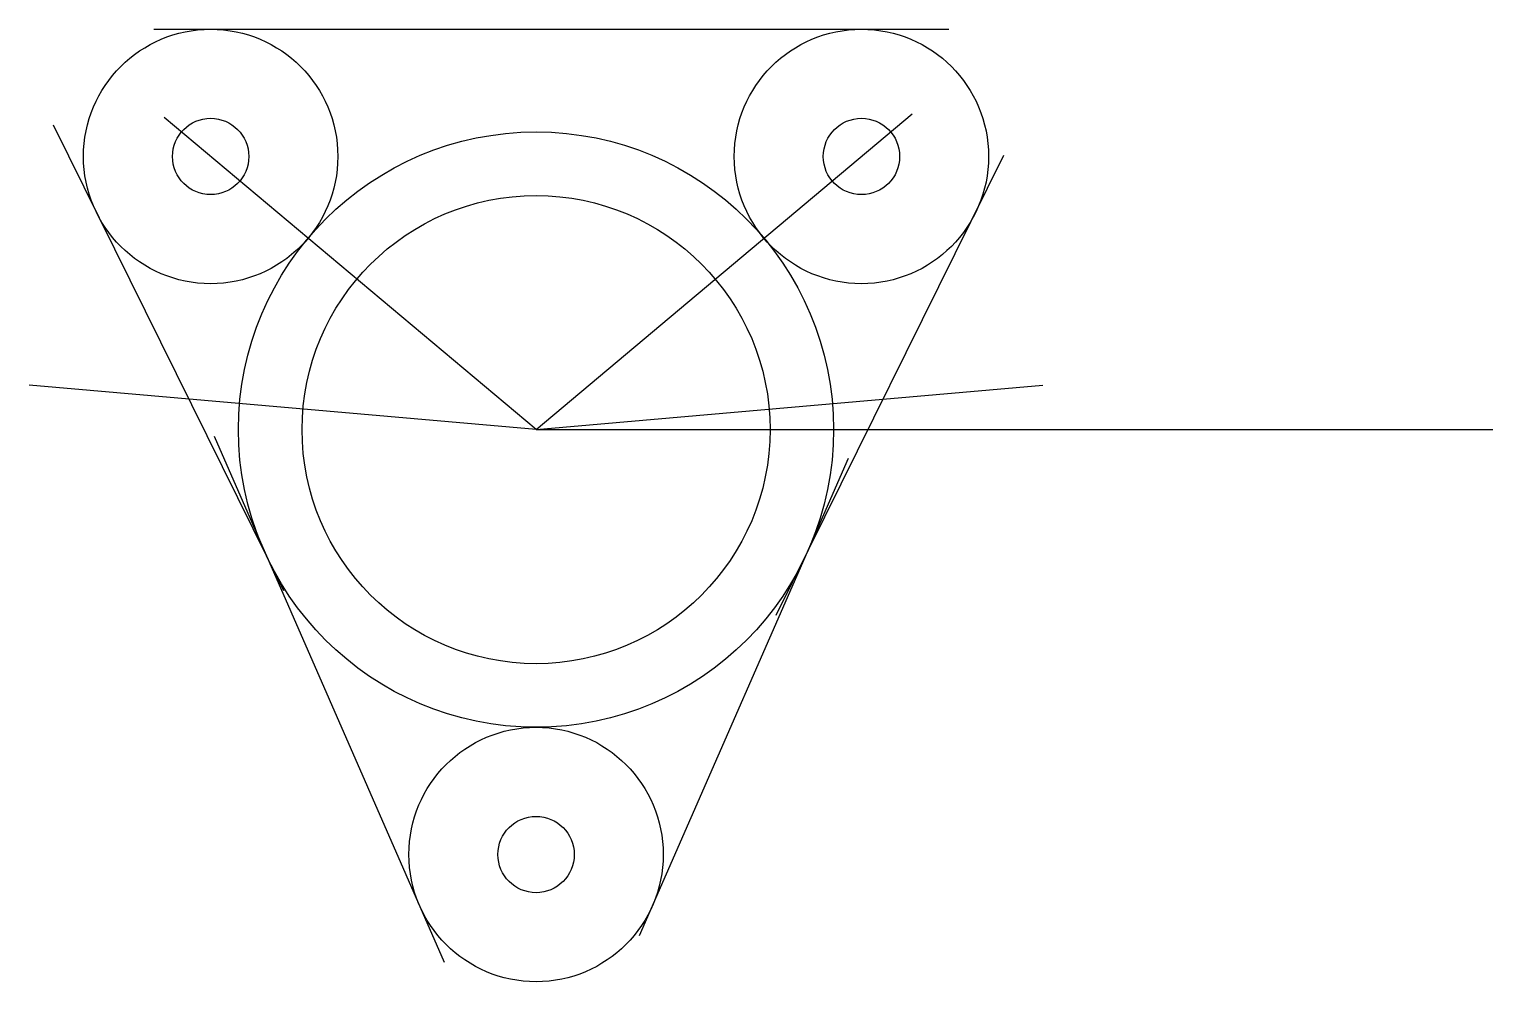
# Model space of a CAD drawing. Header units: millimetres. Extents: x -19.9 to 37.6, y -21.7 to 15.7.
import ezdxf

# ---------------------------------------------------------------- set-up
doc = ezdxf.new("R2010")
doc.units = ezdxf.units.MM
doc.layers.get('0').update_dxf_attribs({"linetype": 'CONTINUOUS'})

msp = doc.modelspace()

# ---------------------------------------------------------------- linework, layer by layer
for p, q in [((-15.03, 15.735), (16.223, 15.735)), ((0, 0), (-14.625, 12.272)), ((0, 0), (14.787, 12.408)), ((-18.989, 11.98), (-9.923, -6.327)), ((9.446, -7.291), (18.397, 10.784)), ((0, 0), (-19.924, 1.743)), ((0, 0), (19.924, 1.743)), ((0, 0), (20, 0)), ((0, 0), (20, 0)), ((0, 0), (29.155, 0)), ((0, 0), (37.611, 0)), ((-12.66, -0.257), (-3.607, -20.928)), ((4.062, -19.889), (12.28, -1.125))]:
    msp.add_line(p, q)
for centre, radius in [((-12.793, 10.735), 5), ((12.793, 10.735), 5), ((-12.793, 10.735), 1.5), ((12.793, 10.735), 1.5), ((0, 0), 11.7), ((0, 0), 9.2), ((0, -16.7), 5), ((0, -16.7), 1.5)]:
    msp.add_circle(centre, radius)

doc.saveas('drawing.dxf')
